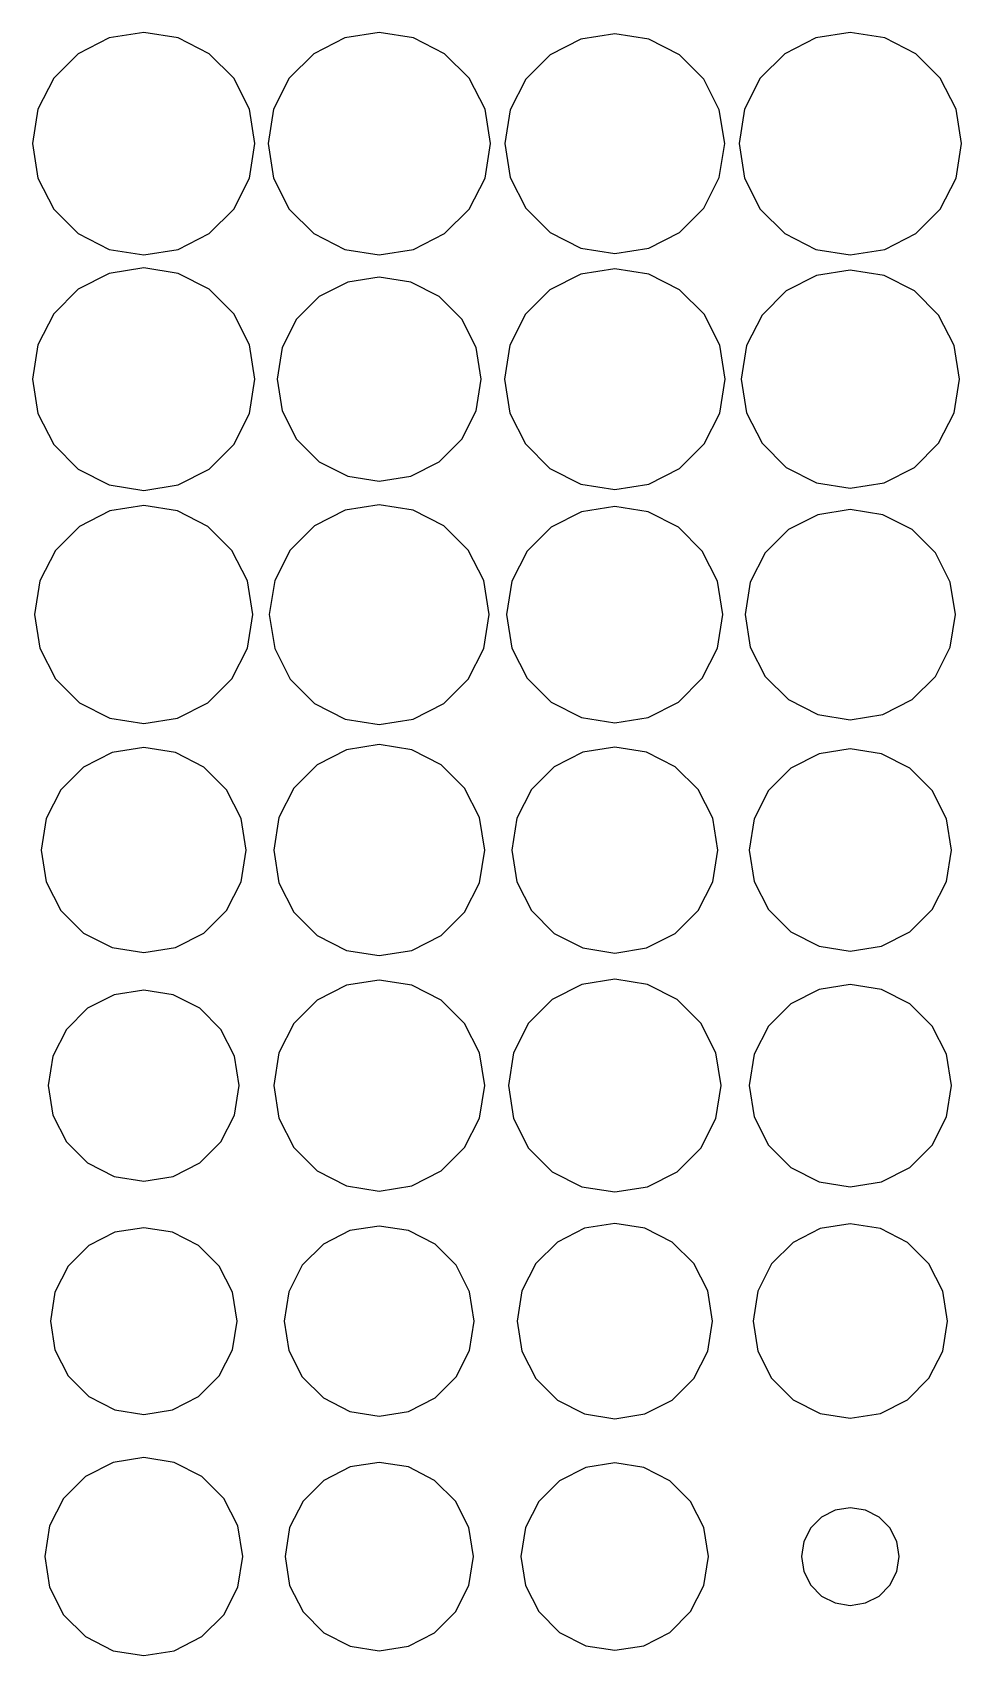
# Model space of a CAD drawing. Header units: metres. Extents: x -319 to 328, y -240 to 246.
# Drawn here: x 166.5 to 237.5, y 13.4 to 137.5 of the extents above; entities that cross this region are included whole.
import ezdxf

# ---------------------------------------------------------------- set-up
doc = ezdxf.new("R2010")
doc.units = ezdxf.units.M

msp = doc.modelspace()

# ---------------------------------------------------------------- linework, layer by layer
for p, q in [((172.37335, 137.08398, -415.6922), (170.00381, 135.87665, -415.6922)), ((175, 137.5, -415.6922), (172.37335, 137.08398, -415.6922)), ((177.62665, 137.08398, -415.6922), (175, 137.5, -415.6922)), ((179.99619, 135.87665, -415.6922), (177.62665, 137.08398, -415.6922)), ((190.37335, 137.08398, -415.6922), (188.00381, 135.87665, -415.6922)), ((193, 137.5, -415.6922), (190.37335, 137.08398, -415.6922)), ((195.62665, 137.08398, -415.6922), (193, 137.5, -415.6922)), ((197.99615, 135.87665, -415.6922), (195.62665, 137.08398, -415.6922)), ((208.40424, 136.98886, -415.6922), (206.06262, 135.79575, -415.6922)), ((211, 137.4, -415.6922), (208.40424, 136.98886, -415.6922)), ((213.59576, 136.98886, -415.6922), (211, 137.4, -415.6922)), ((215.93738, 135.79575, -415.6922), (213.59576, 136.98886, -415.6922)), ((226.37335, 137.08398, -415.6922), (224.00385, 135.87665, -415.6922)), ((229, 137.5, -415.6922), (226.37335, 137.08398, -415.6922)), ((231.62665, 137.08398, -415.6922), (229, 137.5, -415.6922)), ((233.99615, 135.87665, -415.6922), (231.62665, 137.08398, -415.6922)), ((170.00381, 135.87665, -415.6922), (168.12335, 133.99619, -415.6922)), ((181.87665, 133.99619, -415.6922), (179.99619, 135.87665, -415.6922)), ((188.00381, 135.87665, -415.6922), (186.12335, 133.99619, -415.6922)), ((199.87665, 133.99619, -415.6922), (197.99615, 135.87665, -415.6922)), ((206.06262, 135.79575, -415.6922), (204.20428, 133.93741, -415.6922)), ((217.79572, 133.93741, -415.6922), (215.93738, 135.79575, -415.6922)), ((224.00385, 135.87665, -415.6922), (222.12335, 133.99619, -415.6922)), ((235.87665, 133.99619, -415.6922), (233.99615, 135.87665, -415.6922)), ((168.12335, 133.99619, -415.6922), (166.91602, 131.62665, -415.6922)), ((183.08398, 131.62665, -415.6922), (181.87665, 133.99619, -415.6922)), ((186.12335, 133.99619, -415.6922), (184.91602, 131.62665, -415.6922)), ((201.08398, 131.62665, -415.6922), (199.87665, 133.99619, -415.6922)), ((222.12335, 133.99619, -415.6922), (220.91602, 131.62665, -415.6922)), ((237.08398, 131.62665, -415.6922), (235.87665, 133.99619, -415.6922)), ((204.20428, 133.93741, -415.6922), (203.01111, 131.59573, -415.6922)), ((218.98889, 131.59573, -415.6922), (217.79572, 133.93741, -415.6922)), ((166.91602, 131.62665, -415.6922), (166.5, 129, -415.6922)), ((183.5, 129, -415.6922), (183.08398, 131.62665, -415.6922)), ((184.91602, 131.62665, -415.6922), (184.5, 129, -415.6922)), ((201.5, 129, -415.6922), (201.08398, 131.62665, -415.6922)), ((203.01111, 131.59573, -415.6922), (202.59998, 129, -415.6922)), ((219.40002, 129, -415.6922), (218.98889, 131.59573, -415.6922)), ((220.91602, 131.62665, -415.6922), (220.5, 129, -415.6922)), ((237.5, 129, -415.6922), (237.08398, 131.62665, -415.6922)), ((166.5, 129, -415.6922), (166.91602, 126.37335, -415.6922)), ((183.08398, 126.37335, -415.6922), (183.5, 129, -415.6922)), ((184.5, 129, -415.6922), (184.91602, 126.37335, -415.6922)), ((201.08398, 126.37335, -415.6922), (201.5, 129, -415.6922)), ((202.59998, 129, -415.6922), (203.01111, 126.40427, -415.6922)), ((218.98889, 126.40427, -415.6922), (219.40002, 129, -415.6922)), ((220.5, 129, -415.6922), (220.91602, 126.37335, -415.6922)), ((237.08398, 126.37335, -415.6922), (237.5, 129, -415.6922)), ((166.91602, 126.37335, -415.6922), (168.12335, 124.003815, -415.6922)), ((181.87665, 124.003815, -415.6922), (183.08398, 126.37335, -415.6922)), ((184.91602, 126.37335, -415.6922), (186.12335, 124.003815, -415.6922)), ((199.87665, 124.003815, -415.6922), (201.08398, 126.37335, -415.6922)), ((203.01111, 126.40427, -415.6922), (204.20428, 124.06259, -415.6922)), ((217.79572, 124.06259, -415.6922), (218.98889, 126.40427, -415.6922)), ((220.91602, 126.37335, -415.6922), (222.12335, 124.003815, -415.6922)), ((235.87665, 124.003815, -415.6922), (237.08398, 126.37335, -415.6922)), ((168.12335, 124.003815, -415.6922), (170.00381, 122.12335, -415.6922)), ((179.99619, 122.12335, -415.6922), (181.87665, 124.003815, -415.6922)), ((186.12335, 124.003815, -415.6922), (188.00381, 122.12335, -415.6922)), ((197.99615, 122.12335, -415.6922), (199.87665, 124.003815, -415.6922)), ((204.20428, 124.06259, -415.6922), (206.06262, 122.204254, -415.6922)), ((215.93738, 122.204254, -415.6922), (217.79572, 124.06259, -415.6922)), ((222.12335, 124.003815, -415.6922), (224.00385, 122.12335, -415.6922)), ((233.99615, 122.12335, -415.6922), (235.87665, 124.003815, -415.6922)), ((170.00381, 122.12335, -415.6922), (172.37335, 120.916016, -415.6922)), ((177.62665, 120.916016, -415.6922), (179.99619, 122.12335, -415.6922)), ((188.00381, 122.12335, -415.6922), (190.37335, 120.916016, -415.6922)), ((195.62665, 120.916016, -415.6922), (197.99615, 122.12335, -415.6922)), ((206.06262, 122.204254, -415.6922), (208.40424, 121.01114, -415.6922)), ((213.59576, 121.01114, -415.6922), (215.93738, 122.204254, -415.6922)), ((224.00385, 122.12335, -415.6922), (226.37335, 120.916016, -415.6922)), ((231.62665, 120.916016, -415.6922), (233.99615, 122.12335, -415.6922)), ((172.37335, 120.916016, -415.6922), (175, 120.5, -415.6922)), ((175, 120.5, -415.6922), (177.62665, 120.916016, -415.6922)), ((190.37335, 120.916016, -415.6922), (193, 120.5, -415.6922)), ((193, 120.5, -415.6922), (195.62665, 120.916016, -415.6922)), ((208.40424, 121.01114, -415.6922), (211, 120.600006, -415.6922)), ((211, 120.600006, -415.6922), (213.59576, 121.01114, -415.6922)), ((226.37335, 120.916016, -415.6922), (229, 120.5, -415.6922)), ((229, 120.5, -415.6922), (231.62665, 120.916016, -415.6922)), ((175, 119.5, -415.6922), (172.37335, 119.083984, -415.6922)), ((177.62665, 119.083984, -415.6922), (175, 119.5, -415.6922)), ((211, 119.43332, -415.6922), (208.39398, 119.02057, -415.6922)), ((213.60602, 119.02057, -415.6922), (211, 119.43332, -415.6922)), ((229, 119.33334, -415.6922), (226.42487, 118.925476, -415.6922)), ((231.57513, 118.925476, -415.6922), (229, 119.33334, -415.6922)), ((170.00381, 117.87665, -415.6922), (168.12335, 115.996185, -415.6922)), ((172.37335, 119.083984, -415.6922), (170.00381, 117.87665, -415.6922)), ((179.99619, 117.87665, -415.6922), (177.62665, 119.083984, -415.6922)), ((181.87665, 115.996185, -415.6922), (179.99619, 117.87665, -415.6922)), ((190.58966, 118.41824, -415.6922), (188.41528, 117.31033, -415.6922)), ((193, 118.79999, -415.6922), (190.58966, 118.41824, -415.6922)), ((195.41034, 118.41824, -415.6922), (193, 118.79999, -415.6922)), ((197.58472, 117.31033, -415.6922), (195.41034, 118.41824, -415.6922)), ((208.39398, 119.02057, -415.6922), (206.04303, 117.82272, -415.6922)), ((215.95697, 117.82272, -415.6922), (213.60602, 119.02057, -415.6922)), ((226.42487, 118.925476, -415.6922), (224.1018, 117.74182, -415.6922)), ((233.8982, 117.74182, -415.6922), (231.57513, 118.925476, -415.6922)), ((188.41528, 117.31033, -415.6922), (186.68967, 115.58472, -415.6922)), ((199.3103, 115.58472, -415.6922), (197.58472, 117.31033, -415.6922)), ((206.04303, 117.82272, -415.6922), (204.1773, 115.957, -415.6922)), ((217.8227, 115.957, -415.6922), (215.95697, 117.82272, -415.6922)), ((224.1018, 117.74182, -415.6922), (222.25818, 115.898224, -415.6922)), ((235.74182, 115.898224, -415.6922), (233.8982, 117.74182, -415.6922)), ((168.12335, 115.996185, -415.6922), (166.91602, 113.62665, -415.6922)), ((183.08398, 113.62665, -415.6922), (181.87665, 115.996185, -415.6922)), ((186.68967, 115.58472, -415.6922), (185.58176, 113.41034, -415.6922)), ((200.41821, 113.41034, -415.6922), (199.3103, 115.58472, -415.6922)), ((204.1773, 115.957, -415.6922), (202.97943, 113.60605, -415.6922)), ((219.02057, 113.60605, -415.6922), (217.8227, 115.957, -415.6922)), ((222.25818, 115.898224, -415.6922), (221.07452, 113.575134, -415.6922)), ((236.92548, 113.575134, -415.6922), (235.74182, 115.898224, -415.6922)), ((166.91602, 113.62665, -415.6922), (166.5, 111, -415.6922)), ((183.5, 111, -415.6922), (183.08398, 113.62665, -415.6922)), ((185.58176, 113.41034, -415.6922), (185.20001, 111, -415.6922)), ((200.79999, 111, -415.6922), (200.41821, 113.41034, -415.6922)), ((202.97943, 113.60605, -415.6922), (202.56665, 111, -415.6922)), ((219.43335, 111, -415.6922), (219.02057, 113.60605, -415.6922)), ((221.07452, 113.575134, -415.6922), (220.66669, 111, -415.6922)), ((237.33331, 111, -415.6922), (236.92548, 113.575134, -415.6922)), ((166.5, 111, -415.6922), (166.91602, 108.37335, -415.6922)), ((183.08398, 108.37335, -415.6922), (183.5, 111, -415.6922)), ((185.20001, 111, -415.6922), (185.58176, 108.58966, -415.6922)), ((200.41821, 108.58966, -415.6922), (200.79999, 111, -415.6922)), ((202.56665, 111, -415.6922), (202.97943, 108.39395, -415.6922)), ((219.02057, 108.39395, -415.6922), (219.43335, 111, -415.6922)), ((220.66669, 111, -415.6922), (221.07452, 108.424866, -415.6922)), ((236.92548, 108.424866, -415.6922), (237.33331, 111, -415.6922)), ((166.91602, 108.37335, -415.6922), (168.12335, 106.003815, -415.6922)), ((181.87665, 106.003815, -415.6922), (183.08398, 108.37335, -415.6922)), ((185.58176, 108.58966, -415.6922), (186.68967, 106.41528, -415.6922)), ((199.3103, 106.41528, -415.6922), (200.41821, 108.58966, -415.6922)), ((202.97943, 108.39395, -415.6922), (204.1773, 106.043, -415.6922)), ((217.8227, 106.043, -415.6922), (219.02057, 108.39395, -415.6922)), ((221.07452, 108.424866, -415.6922), (222.25818, 106.101776, -415.6922)), ((235.74182, 106.101776, -415.6922), (236.92548, 108.424866, -415.6922)), ((168.12335, 106.003815, -415.6922), (170.00381, 104.12335, -415.6922)), ((179.99619, 104.12335, -415.6922), (181.87665, 106.003815, -415.6922)), ((186.68967, 106.41528, -415.6922), (188.41528, 104.68967, -415.6922)), ((197.58472, 104.68967, -415.6922), (199.3103, 106.41528, -415.6922)), ((204.1773, 106.043, -415.6922), (206.04303, 104.17728, -415.6922)), ((215.95697, 104.17728, -415.6922), (217.8227, 106.043, -415.6922)), ((222.25818, 106.101776, -415.6922), (224.1018, 104.25818, -415.6922)), ((233.8982, 104.25818, -415.6922), (235.74182, 106.101776, -415.6922)), ((188.41528, 104.68967, -415.6922), (190.58966, 103.58176, -415.6922)), ((195.41034, 103.58176, -415.6922), (197.58472, 104.68967, -415.6922)), ((224.1018, 104.25818, -415.6922), (226.42487, 103.074524, -415.6922)), ((231.57513, 103.074524, -415.6922), (233.8982, 104.25818, -415.6922)), ((170.00381, 104.12335, -415.6922), (172.37335, 102.916016, -415.6922)), ((177.62665, 102.916016, -415.6922), (179.99619, 104.12335, -415.6922)), ((190.58966, 103.58176, -415.6922), (193, 103.20001, -415.6922)), ((193, 103.20001, -415.6922), (195.41034, 103.58176, -415.6922)), ((206.04303, 104.17728, -415.6922), (208.39398, 102.97943, -415.6922)), ((208.39398, 102.97943, -415.6922), (211, 102.56668, -415.6922)), ((211, 102.56668, -415.6922), (213.60602, 102.97943, -415.6922)), ((213.60602, 102.97943, -415.6922), (215.95697, 104.17728, -415.6922)), ((226.42487, 103.074524, -415.6922), (229, 102.66666, -415.6922)), ((229, 102.66666, -415.6922), (231.57513, 103.074524, -415.6922)), ((172.37335, 102.916016, -415.6922), (175, 102.5, -415.6922)), ((175, 102.5, -415.6922), (177.62665, 102.916016, -415.6922)), ((172.42487, 100.925476, -415.6922), (170.10178, 99.74182, -415.6922)), ((175, 101.33334, -415.6922), (172.42487, 100.925476, -415.6922)), ((177.57513, 100.925476, -415.6922), (175, 101.33334, -415.6922)), ((179.89822, 99.74182, -415.6922), (177.57513, 100.925476, -415.6922)), ((190.40427, 100.98886, -415.6922), (188.06259, 99.795746, -415.6922)), ((193, 101.399994, -415.6922), (190.40427, 100.98886, -415.6922)), ((195.59576, 100.98886, -415.6922), (193, 101.399994, -415.6922)), ((197.93738, 99.795746, -415.6922), (195.59576, 100.98886, -415.6922)), ((208.44543, 100.86206, -415.6922), (206.14099, 99.68787, -415.6922)), ((211, 101.26666, -415.6922), (208.44543, 100.86206, -415.6922)), ((213.55457, 100.86206, -415.6922), (211, 101.26666, -415.6922)), ((215.85901, 99.68787, -415.6922), (213.55457, 100.86206, -415.6922)), ((226.51758, 100.64017, -415.6922), (224.27814, 99.499115, -415.6922)), ((229, 101.033325, -415.6922), (226.51758, 100.64017, -415.6922)), ((231.48242, 100.64017, -415.6922), (229, 101.033325, -415.6922)), ((233.72186, 99.499115, -415.6922), (231.48242, 100.64017, -415.6922)), ((170.10178, 99.74182, -415.6922), (168.25818, 97.898224, -415.6922)), ((181.74182, 97.898224, -415.6922), (179.89822, 99.74182, -415.6922)), ((188.06259, 99.795746, -415.6922), (186.20425, 97.93741, -415.6922)), ((199.79572, 97.93741, -415.6922), (197.93738, 99.795746, -415.6922)), ((206.14099, 99.68787, -415.6922), (204.31213, 97.85901, -415.6922)), ((217.68787, 97.85904, -415.6922), (215.85901, 99.68787, -415.6922)), ((224.27814, 99.499115, -415.6922), (222.50092, 97.72186, -415.6922)), ((235.49908, 97.72186, -415.6922), (233.72186, 99.499115, -415.6922)), ((168.25818, 97.898224, -415.6922), (167.07452, 95.575134, -415.6922)), ((182.92548, 95.575134, -415.6922), (181.74182, 97.898224, -415.6922)), ((186.20425, 97.93741, -415.6922), (185.01114, 95.59573, -415.6922)), ((200.98889, 95.59573, -415.6922), (199.79572, 97.93741, -415.6922)), ((204.31213, 97.85901, -415.6922), (203.13794, 95.554535, -415.6922)), ((218.86206, 95.554535, -415.6922), (217.68787, 97.85904, -415.6922)), ((222.50092, 97.72186, -415.6922), (221.35986, 95.48242, -415.6922)), ((236.64014, 95.48242, -415.6922), (235.49908, 97.72186, -415.6922)), ((167.07452, 95.575134, -415.6922), (166.66666, 93, -415.6922)), ((183.33334, 93, -415.6922), (182.92548, 95.575134, -415.6922)), ((185.01114, 95.59573, -415.6922), (184.6, 93, -415.6922)), ((201.40002, 93, -415.6922), (200.98889, 95.59573, -415.6922)), ((203.13794, 95.554535, -415.6922), (202.73334, 93, -415.6922)), ((219.26666, 93, -415.6922), (218.86206, 95.554535, -415.6922)), ((221.35986, 95.48242, -415.6922), (220.96667, 93, -415.6922)), ((237.03333, 93, -415.6922), (236.64014, 95.48242, -415.6922)), ((166.66666, 93, -415.6922), (167.07452, 90.424866, -415.6922)), ((182.92548, 90.424866, -415.6922), (183.33334, 93, -415.6922)), ((184.6, 93, -415.6922), (185.01114, 90.40427, -415.6922)), ((200.98889, 90.40427, -415.6922), (201.40002, 93, -415.6922)), ((202.73334, 93, -415.6922), (203.13794, 90.445465, -415.6922)), ((218.86206, 90.445465, -415.6922), (219.26666, 93, -415.6922)), ((220.96667, 93, -415.6922), (221.35986, 90.51758, -415.6922)), ((236.64014, 90.51758, -415.6922), (237.03333, 93, -415.6922)), ((167.07452, 90.424866, -415.6922), (168.25818, 88.101776, -415.6922)), ((181.74182, 88.101776, -415.6922), (182.92548, 90.424866, -415.6922)), ((185.01114, 90.40427, -415.6922), (186.20425, 88.06259, -415.6922)), ((199.79572, 88.06259, -415.6922), (200.98889, 90.40427, -415.6922)), ((203.13794, 90.445465, -415.6922), (204.31213, 88.14099, -415.6922)), ((217.68787, 88.14096, -415.6922), (218.86206, 90.445465, -415.6922)), ((221.35986, 90.51758, -415.6922), (222.50092, 88.27814, -415.6922)), ((235.49908, 88.27814, -415.6922), (236.64014, 90.51758, -415.6922)), ((168.25818, 88.101776, -415.6922), (170.10178, 86.25818, -415.6922)), ((179.8982, 86.25818, -415.6922), (181.74182, 88.101776, -415.6922)), ((204.31213, 88.14099, -415.6922), (206.14099, 86.31213, -415.6922)), ((215.85901, 86.31213, -415.6922), (217.68787, 88.14096, -415.6922)), ((222.50092, 88.27814, -415.6922), (224.27814, 86.500885, -415.6922)), ((233.72186, 86.500885, -415.6922), (235.49908, 88.27814, -415.6922)), ((186.20425, 88.06259, -415.6922), (188.06259, 86.204254, -415.6922)), ((197.93738, 86.204254, -415.6922), (199.79572, 88.06259, -415.6922)), ((170.10178, 86.25818, -415.6922), (172.42487, 85.074524, -415.6922)), ((177.57513, 85.074524, -415.6922), (179.8982, 86.25818, -415.6922)), ((188.06259, 86.204254, -415.6922), (190.40427, 85.01114, -415.6922)), ((195.59576, 85.01114, -415.6922), (197.93738, 86.204254, -415.6922)), ((206.14099, 86.31213, -415.6922), (208.44543, 85.13794, -415.6922)), ((213.55457, 85.13794, -415.6922), (215.85901, 86.31213, -415.6922)), ((224.27814, 86.500885, -415.6922), (226.51758, 85.35983, -415.6922)), ((231.48242, 85.35983, -415.6922), (233.72186, 86.500885, -415.6922)), ((172.42487, 85.074524, -415.6922), (175, 84.66666, -415.6922)), ((175, 84.66666, -415.6922), (177.57513, 85.074524, -415.6922)), ((190.40427, 85.01114, -415.6922), (193, 84.600006, -415.6922)), ((193, 84.600006, -415.6922), (195.59576, 85.01114, -415.6922)), ((208.44543, 85.13794, -415.6922), (211, 84.73334, -415.6922)), ((211, 84.73334, -415.6922), (213.55457, 85.13794, -415.6922)), ((226.51758, 85.35983, -415.6922), (229, 84.966675, -415.6922)), ((229, 84.966675, -415.6922), (231.48242, 85.35983, -415.6922)), ((172.57938, 82.44995, -415.6922), (170.39569, 81.33731, -415.6922)), ((175, 82.83334, -415.6922), (172.57938, 82.44995, -415.6922)), ((177.42062, 82.44995, -415.6922), (175, 82.83334, -415.6922)), ((179.60431, 81.33731, -415.6922), (177.42062, 82.44995, -415.6922)), ((190.50726, 82.671844, -415.6922), (188.25854, 81.52606, -415.6922)), ((193, 83.06668, -415.6922), (190.50726, 82.671844, -415.6922)), ((195.49274, 82.671844, -415.6922), (193, 83.06668, -415.6922)), ((197.74146, 81.52606, -415.6922), (195.49274, 82.671844, -415.6922)), ((208.56909, 82.48166, -415.6922), (206.3761, 81.36426, -415.6922)), ((211, 82.86667, -415.6922), (208.56909, 82.48166, -415.6922)), ((213.43091, 82.48166, -415.6922), (211, 82.86667, -415.6922)), ((215.6239, 81.36426, -415.6922), (213.43091, 82.48166, -415.6922)), ((226.61029, 82.35483, -415.6922), (224.45447, 81.25641, -415.6922)), ((229, 82.73334, -415.6922), (226.61029, 82.35483, -415.6922)), ((231.38971, 82.35483, -415.6922), (229, 82.73334, -415.6922)), ((233.54553, 81.25641, -415.6922), (231.38971, 82.35483, -415.6922)), ((170.39569, 81.33731, -415.6922), (168.66269, 79.60431, -415.6922)), ((181.33731, 79.60431, -415.6922), (179.60431, 81.33731, -415.6922)), ((188.25854, 81.52606, -415.6922), (186.47394, 79.741455, -415.6922)), ((199.52606, 79.741455, -415.6922), (197.74146, 81.52606, -415.6922)), ((206.3761, 81.36426, -415.6922), (204.63574, 79.6239, -415.6922)), ((217.36426, 79.6239, -415.6922), (215.6239, 81.36426, -415.6922)), ((224.45447, 81.25641, -415.6922), (222.74359, 79.54553, -415.6922)), ((235.25641, 79.54553, -415.6922), (233.54553, 81.25641, -415.6922)), ((168.66269, 79.60431, -415.6922), (167.55005, 77.42062, -415.6922)), ((182.44995, 77.42062, -415.6922), (181.33731, 79.60431, -415.6922)), ((186.47394, 79.741455, -415.6922), (185.32816, 77.49274, -415.6922)), ((200.67188, 77.49274, -415.6922), (199.52606, 79.741455, -415.6922)), ((204.63574, 79.6239, -415.6922), (203.51837, 77.43094, -415.6922)), ((218.48163, 77.43094, -415.6922), (217.36426, 79.6239, -415.6922)), ((222.74359, 79.54553, -415.6922), (221.64514, 77.38974, -415.6922)), ((236.35486, 77.38974, -415.6922), (235.25641, 79.54553, -415.6922)), ((167.55005, 77.42062, -415.6922), (167.16666, 75, -415.6922)), ((182.83334, 75, -415.6922), (182.44995, 77.42062, -415.6922)), ((185.32816, 77.49274, -415.6922), (184.93332, 75, -415.6922)), ((201.06665, 75, -415.6922), (200.67188, 77.49274, -415.6922)), ((203.51837, 77.43094, -415.6922), (203.13336, 75, -415.6922)), ((218.86664, 75, -415.6922), (218.48163, 77.43094, -415.6922)), ((221.64514, 77.38974, -415.6922), (221.26666, 75, -415.6922)), ((236.73334, 75, -415.6922), (236.35486, 77.38974, -415.6922)), ((167.16666, 75, -415.6922), (167.55005, 72.57938, -415.6922)), ((182.44995, 72.57938, -415.6922), (182.83334, 75, -415.6922)), ((184.93332, 75, -415.6922), (185.32816, 72.50726, -415.6922)), ((200.67188, 72.50726, -415.6922), (201.06665, 75, -415.6922)), ((203.13336, 75, -415.6922), (203.51837, 72.56906, -415.6922)), ((218.48163, 72.56906, -415.6922), (218.86664, 75, -415.6922)), ((221.26666, 75, -415.6922), (221.64514, 72.61026, -415.6922)), ((236.35486, 72.61026, -415.6922), (236.73334, 75, -415.6922)), ((167.55005, 72.57938, -415.6922), (168.66269, 70.39569, -415.6922)), ((181.33731, 70.39569, -415.6922), (182.44995, 72.57938, -415.6922)), ((185.32816, 72.50726, -415.6922), (186.47394, 70.258545, -415.6922)), ((199.52606, 70.258545, -415.6922), (200.67188, 72.50726, -415.6922)), ((203.51837, 72.56906, -415.6922), (204.63574, 70.3761, -415.6922)), ((217.36426, 70.3761, -415.6922), (218.48163, 72.56906, -415.6922)), ((221.64514, 72.61026, -415.6922), (222.74359, 70.45447, -415.6922)), ((235.25641, 70.45447, -415.6922), (236.35486, 72.61026, -415.6922)), ((168.66269, 70.39569, -415.6922), (170.39569, 68.66269, -415.6922)), ((179.60431, 68.66269, -415.6922), (181.33731, 70.39569, -415.6922)), ((186.47394, 70.258545, -415.6922), (188.25854, 68.47394, -415.6922)), ((197.74146, 68.47394, -415.6922), (199.52606, 70.258545, -415.6922)), ((204.63574, 70.3761, -415.6922), (206.3761, 68.63574, -415.6922)), ((215.6239, 68.63574, -415.6922), (217.36426, 70.3761, -415.6922)), ((222.74359, 70.45447, -415.6922), (224.45447, 68.74359, -415.6922)), ((233.54553, 68.74359, -415.6922), (235.25641, 70.45447, -415.6922)), ((170.39569, 68.66269, -415.6922), (172.57938, 67.55005, -415.6922)), ((177.42062, 67.55005, -415.6922), (179.60431, 68.66269, -415.6922)), ((188.25854, 68.47394, -415.6922), (190.50726, 67.328156, -415.6922)), ((195.49274, 67.328156, -415.6922), (197.74146, 68.47394, -415.6922)), ((206.3761, 68.63574, -415.6922), (208.56909, 67.51834, -415.6922)), ((213.43091, 67.51834, -415.6922), (215.6239, 68.63574, -415.6922)), ((224.45447, 68.74359, -415.6922), (226.61029, 67.64517, -415.6922)), ((231.38971, 67.64517, -415.6922), (233.54553, 68.74359, -415.6922)), ((172.57938, 67.55005, -415.6922), (175, 67.16666, -415.6922)), ((175, 67.16666, -415.6922), (177.42062, 67.55005, -415.6922)), ((190.50726, 67.328156, -415.6922), (193, 66.93332, -415.6922)), ((193, 66.93332, -415.6922), (195.49274, 67.328156, -415.6922)), ((208.56909, 67.51834, -415.6922), (211, 67.13333, -415.6922)), ((211, 67.13333, -415.6922), (213.43091, 67.51834, -415.6922)), ((226.61029, 67.64517, -415.6922), (229, 67.26666, -415.6922)), ((229, 67.26666, -415.6922), (231.38971, 67.64517, -415.6922)), ((190.50726, 64.671844, -415.6922), (188.25854, 63.526062, -415.6922)), ((193, 65.06668, -415.6922), (190.50726, 64.671844, -415.6922)), ((195.49274, 64.671844, -415.6922), (193, 65.06668, -415.6922)), ((197.74146, 63.526062, -415.6922), (195.49274, 64.671844, -415.6922)), ((208.48663, 64.73526, -415.6922), (206.21936, 63.580017, -415.6922)), ((211, 65.13333, -415.6922), (208.48663, 64.73526, -415.6922)), ((213.51337, 64.73526, -415.6922), (211, 65.13333, -415.6922)), ((215.78064, 63.580017, -415.6922), (213.51337, 64.73526, -415.6922)), ((229, 64.73334, -415.6922), (226.61029, 64.35483, -415.6922)), ((231.38971, 64.35483, -415.6922), (229, 64.73334, -415.6922)), ((172.74417, 63.94272, -415.6922), (170.70917, 62.905823, -415.6922)), ((175, 64.29999, -415.6922), (172.74417, 63.94272, -415.6922)), ((177.25583, 63.94272, -415.6922), (175, 64.29999, -415.6922)), ((179.29083, 62.905823, -415.6922), (177.25583, 63.94272, -415.6922)), ((188.25854, 63.526062, -415.6922), (186.47394, 61.741455, -415.6922)), ((199.52606, 61.741455, -415.6922), (197.74146, 63.526062, -415.6922)), ((206.21936, 63.580017, -415.6922), (204.41998, 61.78064, -415.6922)), ((217.58002, 61.78064, -415.6922), (215.78064, 63.580017, -415.6922)), ((226.61029, 64.35483, -415.6922), (224.45447, 63.25641, -415.6922)), ((233.54553, 63.25641, -415.6922), (231.38971, 64.35483, -415.6922)), ((170.70917, 62.905823, -415.6922), (169.09418, 61.290833, -415.6922)), ((180.90582, 61.290833, -415.6922), (179.29083, 62.905823, -415.6922)), ((224.45447, 63.25641, -415.6922), (222.74359, 61.545532, -415.6922)), ((235.25641, 61.545532, -415.6922), (233.54553, 63.25641, -415.6922)), ((169.09418, 61.290833, -415.6922), (168.05728, 59.25583, -415.6922)), ((181.94272, 59.25583, -415.6922), (180.90582, 61.290833, -415.6922)), ((186.47394, 61.741455, -415.6922), (185.32816, 59.492737, -415.6922)), ((200.67188, 59.492737, -415.6922), (199.52606, 61.741455, -415.6922)), ((204.41998, 61.78064, -415.6922), (203.26477, 59.513336, -415.6922)), ((218.73523, 59.513336, -415.6922), (217.58002, 61.78064, -415.6922)), ((222.74359, 61.545532, -415.6922), (221.64514, 59.38974, -415.6922)), ((236.35486, 59.38974, -415.6922), (235.25641, 61.545532, -415.6922)), ((168.05728, 59.25583, -415.6922), (167.70001, 57, -415.6922)), ((182.29999, 57, -415.6922), (181.94272, 59.25583, -415.6922)), ((185.32816, 59.492737, -415.6922), (184.93332, 57, -415.6922)), ((201.06665, 57, -415.6922), (200.67188, 59.492737, -415.6922)), ((203.26477, 59.513336, -415.6922), (202.86664, 57, -415.6922)), ((219.13336, 57, -415.6922), (218.73523, 59.513336, -415.6922)), ((221.64514, 59.38974, -415.6922), (221.26666, 57, -415.6922)), ((236.73334, 57, -415.6922), (236.35486, 59.38974, -415.6922)), ((167.70001, 57, -415.6922), (168.05728, 54.74417, -415.6922)), ((181.94272, 54.74417, -415.6922), (182.29999, 57, -415.6922)), ((184.93332, 57, -415.6922), (185.32816, 54.507263, -415.6922)), ((200.67188, 54.507263, -415.6922), (201.06665, 57, -415.6922)), ((202.86664, 57, -415.6922), (203.26477, 54.486664, -415.6922)), ((218.73523, 54.486664, -415.6922), (219.13336, 57, -415.6922)), ((221.26666, 57, -415.6922), (221.64514, 54.61026, -415.6922)), ((236.35486, 54.61026, -415.6922), (236.73334, 57, -415.6922)), ((168.05728, 54.74417, -415.6922), (169.09418, 52.709167, -415.6922)), ((180.90582, 52.709167, -415.6922), (181.94272, 54.74417, -415.6922)), ((221.64514, 54.61026, -415.6922), (222.74359, 52.454468, -415.6922)), ((235.25641, 52.454468, -415.6922), (236.35486, 54.61026, -415.6922)), ((185.32816, 54.507263, -415.6922), (186.47394, 52.258545, -415.6922)), ((199.52606, 52.258545, -415.6922), (200.67188, 54.507263, -415.6922)), ((203.26477, 54.486664, -415.6922), (204.41998, 52.21936, -415.6922)), ((217.58002, 52.21936, -415.6922), (218.73523, 54.486664, -415.6922)), ((169.09418, 52.709167, -415.6922), (170.70917, 51.094177, -415.6922)), ((179.29083, 51.094177, -415.6922), (180.90582, 52.709167, -415.6922)), ((186.47394, 52.258545, -415.6922), (188.25854, 50.473938, -415.6922)), ((197.74146, 50.473938, -415.6922), (199.52606, 52.258545, -415.6922)), ((204.41998, 52.21936, -415.6922), (206.21936, 50.419983, -415.6922)), ((215.78064, 50.419983, -415.6922), (217.58002, 52.21936, -415.6922)), ((222.74359, 52.454468, -415.6922), (224.45447, 50.74359, -415.6922)), ((233.54553, 50.74359, -415.6922), (235.25641, 52.454468, -415.6922)), ((170.70917, 51.094177, -415.6922), (172.74417, 50.05728, -415.6922)), ((177.25583, 50.05728, -415.6922), (179.29083, 51.094177, -415.6922)), ((172.74417, 50.05728, -415.6922), (175, 49.700012, -415.6922)), ((175, 49.700012, -415.6922), (177.25583, 50.05728, -415.6922)), ((188.25854, 50.473938, -415.6922), (190.50726, 49.328156, -415.6922)), ((195.49274, 49.328156, -415.6922), (197.74146, 50.473938, -415.6922)), ((206.21936, 50.419983, -415.6922), (208.48663, 49.26474, -415.6922)), ((213.51337, 49.26474, -415.6922), (215.78064, 50.419983, -415.6922)), ((224.45447, 50.74359, -415.6922), (226.61029, 49.645172, -415.6922)), ((226.61029, 49.645172, -415.6922), (229, 49.266663, -415.6922)), ((229, 49.266663, -415.6922), (231.38971, 49.645172, -415.6922)), ((231.38971, 49.645172, -415.6922), (233.54553, 50.74359, -415.6922)), ((190.50726, 49.328156, -415.6922), (193, 48.93332, -415.6922)), ((193, 48.93332, -415.6922), (195.49274, 49.328156, -415.6922)), ((208.48663, 49.26474, -415.6922), (211, 48.86667, -415.6922)), ((211, 48.86667, -415.6922), (213.51337, 49.26474, -415.6922)), ((175, 46.13333, -415.6922), (172.79568, 45.78421, -415.6922)), ((177.20432, 45.78421, -415.6922), (175, 46.13333, -415.6922)), ((190.75449, 45.91101, -415.6922), (188.72876, 44.878845, -415.6922)), ((193, 46.266663, -415.6922), (190.75449, 45.91101, -415.6922)), ((195.24554, 45.91101, -415.6922), (193, 46.266663, -415.6922)), ((197.27124, 44.878845, -415.6922), (195.24554, 45.91101, -415.6922)), ((208.69269, 46.101227, -415.6922), (206.6112, 45.04065, -415.6922)), ((211, 46.466675, -415.6922), (208.69269, 46.101227, -415.6922)), ((213.30731, 46.101227, -415.6922), (211, 46.466675, -415.6922)), ((215.3888, 45.04065, -415.6922), (213.30731, 46.101227, -415.6922)), ((226.703, 46.06952, -415.6922), (224.6308, 45.013702, -415.6922)), ((229, 46.43332, -415.6922), (226.703, 46.06952, -415.6922)), ((231.297, 46.06952, -415.6922), (229, 46.43332, -415.6922)), ((233.3692, 45.013702, -415.6922), (231.297, 46.06952, -415.6922)), ((170.80713, 44.770996, -415.6922), (169.229, 43.19287, -415.6922)), ((172.79568, 45.78421, -415.6922), (170.80713, 44.770996, -415.6922)), ((179.19287, 44.770996, -415.6922), (177.20432, 45.78421, -415.6922)), ((180.771, 43.19287, -415.6922), (179.19287, 44.770996, -415.6922)), ((188.72876, 44.878845, -415.6922), (187.12115, 43.27124, -415.6922)), ((198.87885, 43.27124, -415.6922), (197.27124, 44.878845, -415.6922)), ((206.6112, 45.04065, -415.6922), (204.95935, 43.388794, -415.6922)), ((217.04065, 43.388794, -415.6922), (215.3888, 45.04065, -415.6922)), ((224.6308, 45.013702, -415.6922), (222.98633, 43.3692, -415.6922)), ((235.01367, 43.3692, -415.6922), (233.3692, 45.013702, -415.6922)), ((169.229, 43.19287, -415.6922), (168.21579, 41.204315, -415.6922)), ((181.78421, 41.204315, -415.6922), (180.771, 43.19287, -415.6922)), ((187.12115, 43.27124, -415.6922), (186.08899, 41.245514, -415.6922)), ((199.91101, 41.245514, -415.6922), (198.87885, 43.27124, -415.6922)), ((204.95935, 43.388794, -415.6922), (203.8988, 41.307312, -415.6922)), ((218.1012, 41.307312, -415.6922), (217.04065, 43.388794, -415.6922)), ((222.98633, 43.3692, -415.6922), (221.93048, 41.297028, -415.6922)), ((236.06952, 41.297028, -415.6922), (235.01367, 43.3692, -415.6922)), ((168.21579, 41.204315, -415.6922), (167.86667, 39, -415.6922)), ((182.13333, 39, -415.6922), (181.78421, 41.204315, -415.6922)), ((186.08899, 41.245514, -415.6922), (185.73334, 39, -415.6922)), ((200.26666, 39, -415.6922), (199.91101, 41.245514, -415.6922)), ((203.8988, 41.307312, -415.6922), (203.53333, 39, -415.6922)), ((218.46667, 39, -415.6922), (218.1012, 41.307312, -415.6922)), ((221.93048, 41.297028, -415.6922), (221.56665, 39, -415.6922)), ((236.43335, 39, -415.6922), (236.06952, 41.297028, -415.6922)), ((167.86667, 39, -415.6922), (168.21579, 36.795685, -415.6922)), ((181.78421, 36.795685, -415.6922), (182.13333, 39, -415.6922)), ((185.73334, 39, -415.6922), (186.08899, 36.754486, -415.6922)), ((199.91101, 36.754486, -415.6922), (200.26666, 39, -415.6922)), ((203.53333, 39, -415.6922), (203.8988, 36.692688, -415.6922)), ((218.1012, 36.692688, -415.6922), (218.46667, 39, -415.6922)), ((221.56665, 39, -415.6922), (221.93048, 36.702972, -415.6922)), ((236.06952, 36.702972, -415.6922), (236.43335, 39, -415.6922)), ((168.21579, 36.795685, -415.6922), (169.229, 34.80713, -415.6922)), ((180.771, 34.80713, -415.6922), (181.78421, 36.795685, -415.6922)), ((186.08899, 36.754486, -415.6922), (187.12115, 34.72876, -415.6922)), ((198.87885, 34.72876, -415.6922), (199.91101, 36.754486, -415.6922)), ((203.8988, 36.692688, -415.6922), (204.95935, 34.611206, -415.6922)), ((217.04065, 34.611206, -415.6922), (218.1012, 36.692688, -415.6922)), ((221.93048, 36.702972, -415.6922), (222.98633, 34.6308, -415.6922)), ((235.01367, 34.6308, -415.6922), (236.06952, 36.702972, -415.6922)), ((169.229, 34.80713, -415.6922), (170.80713, 33.229004, -415.6922)), ((179.19287, 33.229004, -415.6922), (180.771, 34.80713, -415.6922)), ((187.12115, 34.72876, -415.6922), (188.72876, 33.121155, -415.6922)), ((197.27124, 33.121155, -415.6922), (198.87885, 34.72876, -415.6922)), ((204.95935, 34.611206, -415.6922), (206.6112, 32.95935, -415.6922)), ((215.3888, 32.95935, -415.6922), (217.04065, 34.611206, -415.6922)), ((222.98633, 34.6308, -415.6922), (224.6308, 32.986298, -415.6922)), ((233.3692, 32.986298, -415.6922), (235.01367, 34.6308, -415.6922)), ((170.80713, 33.229004, -415.6922), (172.79568, 32.21579, -415.6922)), ((177.20432, 32.21579, -415.6922), (179.19287, 33.229004, -415.6922)), ((188.72876, 33.121155, -415.6922), (190.75449, 32.08899, -415.6922)), ((195.24554, 32.08899, -415.6922), (197.27124, 33.121155, -415.6922)), ((206.6112, 32.95935, -415.6922), (208.69269, 31.898773, -415.6922)), ((213.30731, 31.898773, -415.6922), (215.3888, 32.95935, -415.6922)), ((224.6308, 32.986298, -415.6922), (226.703, 31.930481, -415.6922)), ((231.297, 31.930481, -415.6922), (233.3692, 32.986298, -415.6922)), ((172.79568, 32.21579, -415.6922), (175, 31.866669, -415.6922)), ((175, 31.866669, -415.6922), (177.20432, 32.21579, -415.6922)), ((190.75449, 32.08899, -415.6922), (193, 31.733337, -415.6922)), ((193, 31.733337, -415.6922), (195.24554, 32.08899, -415.6922)), ((208.69269, 31.898773, -415.6922), (211, 31.533325, -415.6922)), ((211, 31.533325, -415.6922), (213.30731, 31.898773, -415.6922)), ((226.703, 31.930481, -415.6922), (229, 31.56668, -415.6922)), ((229, 31.56668, -415.6922), (231.297, 31.930481, -415.6922)), ((175, 28.56668, -415.6922), (172.66177, 28.19632, -415.6922)), ((177.33823, 28.19632, -415.6922), (175, 28.56668, -415.6922)), ((172.66177, 28.19632, -415.6922), (170.55243, 27.121552, -415.6922)), ((179.44757, 27.121552, -415.6922), (177.33823, 28.19632, -415.6922)), ((190.77509, 27.847595, -415.6922), (188.76794, 26.82492, -415.6922)), ((193, 28.200012, -415.6922), (190.77509, 27.847595, -415.6922)), ((195.22491, 27.847595, -415.6922), (193, 28.200012, -415.6922)), ((197.23206, 26.82492, -415.6922), (195.22491, 27.847595, -415.6922)), ((208.7854, 27.815918, -415.6922), (206.78754, 26.797943, -415.6922)), ((211, 28.166656, -415.6922), (208.7854, 27.815918, -415.6922)), ((213.2146, 27.815918, -415.6922), (211, 28.166656, -415.6922)), ((215.21246, 26.797943, -415.6922), (213.2146, 27.815918, -415.6922)), ((170.55243, 27.121552, -415.6922), (168.87845, 25.44757, -415.6922)), ((181.12155, 25.44757, -415.6922), (179.44757, 27.121552, -415.6922)), ((188.76794, 26.82492, -415.6922), (187.17508, 25.232056, -415.6922)), ((198.82495, 25.232056, -415.6922), (197.23206, 26.82492, -415.6922)), ((206.78754, 26.797943, -415.6922), (205.20203, 25.212463, -415.6922)), ((216.79797, 25.212463, -415.6922), (215.21246, 26.797943, -415.6922)), ((168.87845, 25.44757, -415.6922), (167.80368, 23.338226, -415.6922)), ((182.19632, 23.338226, -415.6922), (181.12155, 25.44757, -415.6922)), ((187.17508, 25.232056, -415.6922), (186.1524, 23.224915, -415.6922)), ((199.8476, 23.224915, -415.6922), (198.82495, 25.232056, -415.6922)), ((205.20203, 25.212463, -415.6922), (204.18408, 23.21463, -415.6922)), ((217.81592, 23.21463, -415.6922), (216.79797, 25.212463, -415.6922)), ((226.8056, 24.020325, -415.6922), (225.97968, 23.194397, -415.6922)), ((227.84631, 24.550598, -415.6922), (226.8056, 24.020325, -415.6922)), ((229, 24.733337, -415.6922), (227.84631, 24.550598, -415.6922)), ((230.15369, 24.550598, -415.6922), (229, 24.733337, -415.6922)), ((231.1944, 24.020325, -415.6922), (230.15369, 24.550598, -415.6922)), ((232.02032, 23.194397, -415.6922), (231.1944, 24.020325, -415.6922)), ((167.80368, 23.338226, -415.6922), (167.43332, 21, -415.6922)), ((182.56668, 21, -415.6922), (182.19632, 23.338226, -415.6922)), ((186.1524, 23.224915, -415.6922), (185.79999, 21, -415.6922)), ((200.20001, 21, -415.6922), (199.8476, 23.224915, -415.6922)), ((204.18408, 23.21463, -415.6922), (203.83331, 21, -415.6922)), ((218.16669, 21, -415.6922), (217.81592, 23.21463, -415.6922)), ((225.97968, 23.194397, -415.6922), (225.4494, 22.153656, -415.6922)), ((232.5506, 22.153656, -415.6922), (232.02032, 23.194397, -415.6922)), ((225.4494, 22.153656, -415.6922), (225.26666, 21, -415.6922)), ((232.73334, 21, -415.6922), (232.5506, 22.153656, -415.6922)), ((167.43332, 21, -415.6922), (167.80368, 18.661774, -415.6922)), ((182.19632, 18.661774, -415.6922), (182.56668, 21, -415.6922)), ((185.79999, 21, -415.6922), (186.1524, 18.775085, -415.6922)), ((199.8476, 18.775085, -415.6922), (200.20001, 21, -415.6922)), ((203.83331, 21, -415.6922), (204.18408, 18.78537, -415.6922)), ((217.81592, 18.78537, -415.6922), (218.16669, 21, -415.6922)), ((225.26666, 21, -415.6922), (225.4494, 19.846344, -415.6922)), ((232.5506, 19.846344, -415.6922), (232.73334, 21, -415.6922)), ((167.80368, 18.661774, -415.6922), (168.87845, 16.55243, -415.6922)), ((181.12155, 16.55243, -415.6922), (182.19632, 18.661774, -415.6922)), ((186.1524, 18.775085, -415.6922), (187.17508, 16.767944, -415.6922)), ((198.82495, 16.767944, -415.6922), (199.8476, 18.775085, -415.6922)), ((204.18408, 18.78537, -415.6922), (205.20203, 16.787537, -415.6922)), ((216.79797, 16.787537, -415.6922), (217.81592, 18.78537, -415.6922)), ((225.4494, 19.846344, -415.6922), (225.97968, 18.805603, -415.6922)), ((225.97968, 18.805603, -415.6922), (226.8056, 17.979675, -415.6922)), ((231.1944, 17.979675, -415.6922), (232.02032, 18.805603, -415.6922)), ((232.02032, 18.805603, -415.6922), (232.5506, 19.846344, -415.6922)), ((226.8056, 17.979675, -415.6922), (227.84631, 17.449402, -415.6922)), ((227.84631, 17.449402, -415.6922), (229, 17.266663, -415.6922)), ((229, 17.266663, -415.6922), (230.15369, 17.449402, -415.6922)), ((230.15369, 17.449402, -415.6922), (231.1944, 17.979675, -415.6922)), ((168.87845, 16.55243, -415.6922), (170.55243, 14.878433, -415.6922)), ((179.44757, 14.878433, -415.6922), (181.12155, 16.55243, -415.6922)), ((187.17508, 16.767944, -415.6922), (188.76794, 15.175079, -415.6922)), ((197.23206, 15.175079, -415.6922), (198.82495, 16.767944, -415.6922)), ((205.20203, 16.787537, -415.6922), (206.78754, 15.202042, -415.6922)), ((215.21246, 15.202042, -415.6922), (216.79797, 16.787537, -415.6922)), ((188.76794, 15.175079, -415.6922), (190.77509, 14.15239, -415.6922)), ((195.22491, 14.15239, -415.6922), (197.23206, 15.175079, -415.6922)), ((206.78754, 15.202042, -415.6922), (208.7854, 14.184097, -415.6922)), ((213.2146, 14.184097, -415.6922), (215.21246, 15.202042, -415.6922)), ((170.55243, 14.878433, -415.6922), (172.66177, 13.80368, -415.6922)), ((172.66177, 13.80368, -415.6922), (175, 13.433334, -415.6922)), ((175, 13.433334, -415.6922), (177.33823, 13.80368, -415.6922)), ((177.33823, 13.80368, -415.6922), (179.44757, 14.878433, -415.6922)), ((190.77509, 14.15239, -415.6922), (193, 13.800003, -415.6922)), ((193, 13.800003, -415.6922), (195.22491, 14.15239, -415.6922)), ((208.7854, 14.184097, -415.6922), (211, 13.833328, -415.6922)), ((211, 13.833328, -415.6922), (213.2146, 14.184097, -415.6922))]:
    msp.add_line(p, q)

doc.saveas('drawing.dxf')
